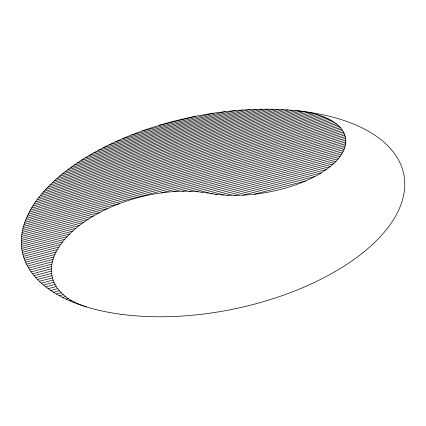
<?xml version="1.0" encoding="UTF-8"?>
<svg xmlns="http://www.w3.org/2000/svg" width="426" height="426" viewBox="0 0 426 426"><rect width="100%" height="100%" fill="white"/><g stroke="black" fill="none" stroke-linecap="round" stroke-linejoin="round"><path stroke-width="0.64" d="M59.422 295.724L63.304 294.691M62.659 297.428L65.663 296.629M66.089 299.105L68.293 298.519M69.726 300.751L71.222 300.351M73.581 302.359L74.475 302.119M77.665 303.93L78.091 303.813M43.505 285.021L53.974 282.262M45.779 286.852L55.013 284.414M48.197 288.663L56.248 286.538M50.758 290.463L57.68 288.631M53.479 292.236L59.326 290.686M56.365 293.993L61.195 292.71M31.151 271.847L51.621 266.49M32.568 273.764L51.45 268.811M34.096 275.665L51.45 271.112M35.731 277.56L51.61 273.391M37.488 279.445L51.94 275.643M39.368 281.314L52.441 277.874M41.37 283.173L53.117 280.079M24.069 258.252L57.409 249.583M24.799 260.217L56.072 252.075M25.619 262.171L54.906 254.535M26.529 264.12L53.916 256.974M27.536 266.064L53.096 259.386M28.638 267.997L52.441 261.777M29.847 269.93L51.945 264.147M21.364 244.412L72.654 231.158M215.455 194.256L333.446 163.765M21.508 246.398L69.731 233.927M220.892 194.831L330.198 166.561M21.726 248.385L67.095 236.643M227.069 195.23L326.231 169.559M22.03 250.366L64.72 239.305M234.241 195.38L321.295 172.828M22.413 252.346L62.579 241.931M242.926 195.156L314.867 176.497M22.882 254.322L60.657 244.513M254.428 194.213L305.655 180.917M23.43 256.287L58.937 247.064M22.967 228.384L119.349 203.649M161.22 192.909L345.284 145.671M22.503 230.402L107.89 208.468M173.483 191.625L344.746 147.636M22.12 232.41L99.913 212.414M182.28 191.242L343.995 149.67M21.806 234.417L93.555 215.961M189.464 191.285L343.01 151.778M21.566 236.425L88.214 219.262M195.646 191.599L341.769 153.972M21.401 238.427L83.592 222.399M201.12 192.105L340.241 156.251M21.311 240.424L79.518 225.407M206.056 192.77L338.382 158.637M21.3 242.421L75.897 228.32M210.604 193.542L336.141 161.135M30.363 210.109L342.6 130.564M29.245 212.153L343.473 132.039M28.207 214.198L344.219 133.562M27.243 216.232L344.82 135.138M26.348 218.266L345.289 136.757M25.528 220.301L345.608 138.429M24.777 222.324L345.779 140.154M24.101 224.348L345.79 141.933M23.499 226.371L345.624 143.77M43.883 191.418L329.133 119.248M42.052 193.521L331.13 120.329M40.305 195.619L332.999 121.458M38.644 197.712L334.74 122.629M37.067 199.794L336.359 123.844M35.571 201.865L337.855 125.1M34.155 203.937L339.224 126.4M32.813 205.998L340.475 127.741M31.551 208.053L341.604 129.131M67.878 169.623L300.602 111.165M64.933 171.886L304.35 111.703M62.127 174.122L307.844 112.315M59.454 176.343L311.113 112.991M56.903 178.537L314.18 113.726M54.475 180.72L317.066 114.525M52.153 182.882L319.777 115.371M49.938 185.033L322.333 116.271M47.824 187.174L324.74 117.214M45.811 189.298L327.008 118.21M109.413 144.643L249.79 109.615M103.72 147.471L256.367 109.36M98.544 150.186L262.443 109.237M93.773 152.806L268.119 109.221M89.348 155.357L273.46 109.296M85.216 157.844L278.519 109.45M81.345 160.277L283.333 109.679M77.692 162.668L287.928 109.967M74.241 165.022L292.332 110.313M70.977 167.338L296.565 110.707M159.308 125.335L195.593 116.309M142.348 130.91L213.394 113.225M131.517 134.973L225.077 111.671M122.976 138.477L234.476 110.685M115.75 141.661L242.575 110.041M86.622 306.944A104.508 56.051 -14.5 0 1 71.909 231.84A104.508 56.051 -14.5 0 1 209.017 193.266A88.832 40.64 -9.5 0 0 333.728 163.509A88.832 40.64 -9.5 0 0 297.774 110.835M121.825 314.399A194.645 98.23 -11.5 0 0 404.7 181.471A194.645 98.23 -11.5 0 0 112.581 143.131A194.645 98.23 -11.5 0 0 121.825 314.399"/></g></svg>
